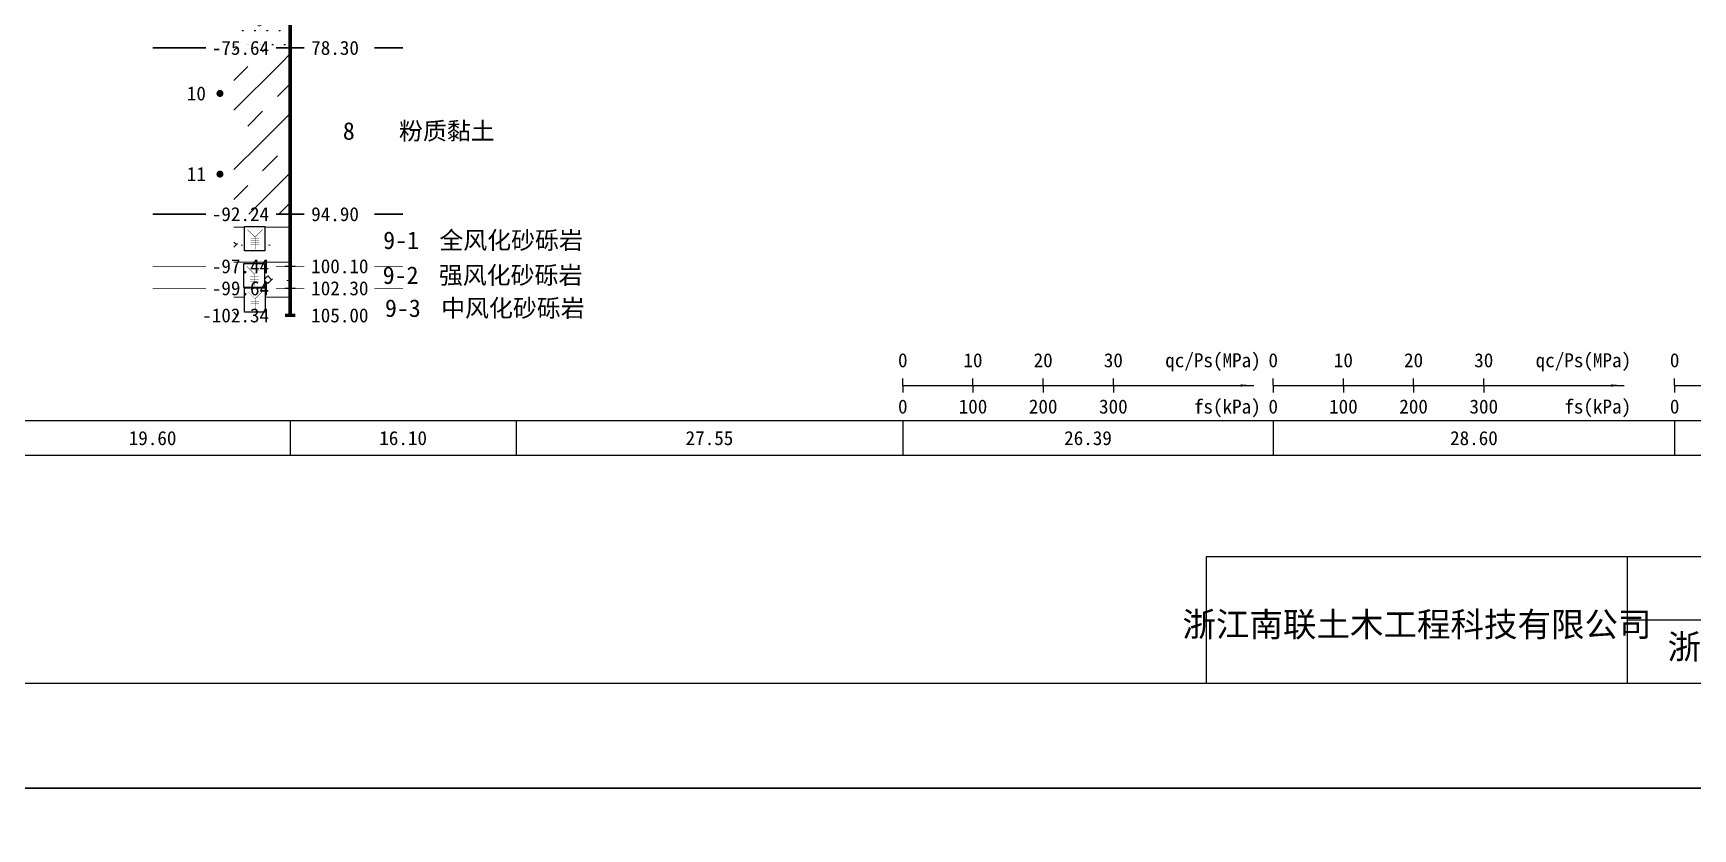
# Model space of a CAD drawing. Extents: x -37 to 3540, y -1485 to 297.
# Drawn here: x 134.6 to 371, y -896.8 to -783.3 of the extents above; entities that cross this region are included whole.
import ezdxf
from ezdxf.enums import TextEntityAlignment as Align

# ---------------------------------------------------------------- set-up
doc = ezdxf.new("R2010")
doc.units = 0
doc.layers.get('0').update_dxf_attribs({"linetype": 'CONTINUOUS'})
for name, color, linetype in [('FRAME', 7, 'CONTINUOUS'), ('HOLE', 41, 'CONTINUOUS'), ('LagendAid', 7, 'CONTINUOUS'), ('LegendAid', 7, 'CONTINUOUS'), ('RULER', 7, 'CONTINUOUS'), ('SAMPLE', 1, 'CONTINUOUS'), ('STRATUM', 241, 'CONTINUOUS')]:
    doc.layers.add(name, color=color, linetype=linetype)
doc.layers.add('HATCH', color=7, linetype='CONTINUOUS', lineweight=13)
doc.styles.add('ST', font='')
doc.styles.get('ST').set_extended_font_data('SimSun')
pattern_1 = [(45, (117.408, -888.5), (-5, 5), [0.8, -6.27107]), (315, (117.408, -888.5), (5, 5), [0.8, -6.27107]), (315, (117.974, -887.934), (5, 5), [0.8, -6.27107]), (45, (117.974, -889.066), (-5, 5), [1, -6.07107]), (0, (117.408, -891), (0, 5), []), (0, (117.408, -888.6), (5.2, 5), [0.2, -3.7])]

# ---------------------------------------------------------------- blocks, each defined once
blk = doc.blocks.new('图签_A3长')
for p, q in [((0, 18), (-380, 18)), ((-380, 18), (-380, 0)), ((-320, 0), (-320, 18)), ((-320, 9), (0, 9)), ((-380, 0), (0, 0))]:
    blk.add_line(p, q)
at = {"style": 'ST'}
for tag, p in [('01＿单位名称', (-349.98, 8.36)), ('02＿工程名称', (-271.3, 5.16)), ('04＿工程编号', (-176.51, 4.65)), ('05＿日期', (-35.59, 4.65)), ('06＿图号', (-11.16, 4.91))]:
    blk.add_attdef(tag, text='', height=3.5, dxfattribs=at).set_placement(p, align=Align.MIDDLE_CENTER)
at = {"style": 'ST', "width": 0.85}
blk.add_attdef('03＿图件名称', text='', height=3, dxfattribs=at).set_placement((-205.49, 5.05), align=Align.MIDDLE_CENTER)
blk = doc.blocks.new('Arrow')
for points in [[(-3.984779, 0.348623), (0, 0), (-3.189535, 0)], [(-3.189535, 0), (0, 0), (-3.984779, -0.348623)]]:
    blk.add_solid(points)
blk = doc.blocks.new('SampleSoilUndisturbed')
at = {"const_width": 0.5}
blk.add_lwpolyline([(-0.25, 0, 1), (0.25, 0, 1)], format="xyb", close=True, dxfattribs=at)
blk = doc.blocks.new('FHt_TFH')
at = {"const_width": 0.1}
for points in [[(0, 0.88), (-2.15, 3.02)], [(-1.23, 0.63), (1.16, 0.63)], [(-1.23, 0), (1.16, 0)], [(0, 0.88), (2.12, 3)], [(0, -2.56), (0, 0.88)], [(-1.23, -0.63), (1.16, -0.63)], [(-1.23, -1.26), (1.16, -1.26)]]:
    blk.add_lwpolyline(points, dxfattribs=at)
at = {"layer": 'LegendAid', "color": 254}
blk.add_lwpolyline([(-2.98, 3.87), (2.83, 3.87), (2.83, -3.05), (-2.98, -3.05)], close=True, dxfattribs=at)
blk = doc.blocks.new('FHt_FH')
at = {"const_width": 0.1}
for points in [[(-0.17, 0.96), (-2.32, 3.1)], [(-1.4, 0.08), (0.99, 0.08)], [(-0.17, 0.96), (1.95, 3.09)], [(-0.17, -2.47), (-0.17, 0.96)], [(-1.4, -0.54), (0.99, -0.54)], [(-1.4, -1.17), (0.99, -1.17)]]:
    blk.add_lwpolyline(points, dxfattribs=at)
at = {"layer": 'LagendAid', "color": 254}
blk.add_lwpolyline([(-3.15, 3.95), (2.66, 3.95), (2.66, -2.96), (-3.15, -2.96)], close=True, dxfattribs=at)
blk = doc.blocks.new('FHt_ZFH')
at = {"const_width": 0.1}
for points in [[(0, 0.88), (-2.15, 3.02)], [(-1.23, 0), (1.16, 0)], [(0, 0.88), (2.12, 3)], [(0, -2.56), (0, 0.88)], [(-1.23, -0.55), (1.16, -0.55)]]:
    blk.add_lwpolyline(points, dxfattribs=at)
at = {"layer": 'LegendAid', "color": 254}
blk.add_lwpolyline([(-3.04, 3.95), (2.93, 3.95), (2.93, -2.94), (-3.04, -2.94)], close=True, dxfattribs=at)

msp = doc.modelspace()

# ---------------------------------------------------------------- hatches: boundary and pattern name
at = {"layer": 'HATCH'}
h = msp.add_hatch(dxfattribs=at)
h.set_pattern_fill('FS', color=142, style=0)
h.set_pattern_definition([(82.875, (116.5736, -892.206), (0.000369, 10.000176), [0.0893, -80.5337]), (143.13, (116.6746, -892.2818), (-29.999964, 20.000054), [0.12627, -49.87373]), (172.875, (116.8518, -892.304), (-70.000246, 9.99966), [0.17857, -80.44443]), (206.565, (117.0302, -892.2147), (-9.9997, -9.99969), [0.19954, -22.16046]), (243.435, (117.1195, -892.0363), (9e-06, -9.9997), [0.19954, -22.16146]), (255.964, (117.2088, -891.679), (-0.0002, -9.9995), [0.36813, -40.86287]), (255.964, (117.5188, -890.439), (-0.0002, -9.9995), [1.2784, -39.9526]), (255.964, (117.5873, -890.165), (-0.0002, -9.9995), [0.28235, -40.94865]), (216.87, (117.7775, -889.9108), (-9.999982, -10.000018), [0.12627, -49.87373]), (243.435, (117.6765, -889.9865), (9e-06, -9.9997), [0.19954, -22.16146]), (206.565, (117.956, -889.8215), (-9.9997, -9.99969), [0.19954, -22.16046]), (172.875, (118.1332, -889.8437), (-70.000246, 9.99966), [0.17857, -80.44443]), (143.13, (118.2342, -889.9194), (-29.999964, 20.000054), [0.12627, -49.87373]), (82.875, (118.2231, -890.008), (0.000369, 10.000176), [0.0893, -80.5337]), (0, (117.078, -890.66), (0, 10), [0.89286, -9.10714]), (0, (117.4332, -891), (1, 2), [0, -1.75]), (0, (117.4082, -890.975), (1, 2), [0, -1.75]), (0, (117.4082, -891), (1, 2), [0, -1.75]), (0, (117.3832, -891), (1, 2), [0, -1.75]), (0, (117.4082, -891.025), (1, 2), [0, -1.75])])
h.paths.add_polyline_path([(171.18, -775.58), (163.18, -775.58), (163.18, -785.44), (171.18, -785.44)])
h.paths.add_polyline_path([(159.11, -786.93), (168.67, -786.93), (168.67, -783.99), (159.11, -783.99)], flags=9)
h.paths.add_polyline_path([(159.11, -777.07), (168.67, -777.07), (168.67, -774.14), (159.11, -774.14)], flags=9)
h = msp.add_hatch(dxfattribs=at)
h.set_pattern_fill('FZNT', color=32, style=0)
h.set_pattern_definition([(45, (117.408, -891), (-4.24264, 4.24264), [10, 0]), (45, (118.469, -894.182), (-2.12132, 6.36396), [3, -3])])
h.paths.add_polyline_path([(171.18, -785.44), (163.18, -785.44), (163.18, -809.15), (171.18, -809.15)])
h.paths.add_polyline_path([(159.11, -810.64), (168.67, -810.64), (168.67, -807.71), (159.11, -807.71)], flags=9)
h.paths.add_polyline_path([(159.11, -786.93), (168.67, -786.93), (168.67, -783.99), (159.11, -783.99)], flags=9)
h = msp.add_hatch(dxfattribs=at)
h.set_pattern_fill('SHALIYAN', color=31, style=0, pattern_type=2)
h.set_pattern_definition(pattern_1)
h.paths.add_polyline_path([(171.18, -809.15), (163.18, -809.15), (163.18, -816.58), (164.61, -816.58), (164.61, -816.18), (167.51, -816.18), (167.51, -816.58), (171.18, -816.58)])
h.paths.add_polyline_path([(167.59, -814.39), (164.69, -814.39), (164.69, -810.93), (167.59, -810.93)], flags=16)
h.paths.add_polyline_path([(159.11, -818.07), (168.67, -818.07), (168.67, -815.14), (159.11, -815.14)], flags=9)
h.paths.add_polyline_path([(159.11, -810.64), (168.67, -810.64), (168.67, -807.71), (159.11, -807.71)], flags=9)
h = msp.add_hatch(dxfattribs=at)
h.set_pattern_fill('SHALIYAN', color=31, style=0, pattern_type=2)
h.set_pattern_definition(pattern_1)
h.paths.add_polyline_path([(171.18, -816.58), (167.51, -816.58), (167.51, -819.63), (164.61, -819.63), (164.61, -816.58), (163.18, -816.58), (163.18, -819.72), (164.66, -819.72), (164.66, -819.68), (167.64, -819.68), (167.64, -819.72), (171.18, -819.72)])
h.paths.add_polyline_path([(159.11, -821.21), (168.67, -821.21), (168.67, -818.28), (159.11, -818.28)], flags=9)
h.paths.add_polyline_path([(159.11, -818.07), (168.67, -818.07), (168.67, -815.14), (159.11, -815.14)], flags=9)
h = msp.add_hatch(dxfattribs=at)
h.set_pattern_fill('SHALIYAN', color=31, style=0, pattern_type=2)
h.set_pattern_definition(pattern_1)
h.paths.add_polyline_path([(171.18, -819.72), (167.64, -819.72), (167.64, -823.12), (164.66, -823.12), (164.66, -819.72), (163.18, -819.72), (163.18, -823.58), (171.18, -823.58)])
h.paths.add_polyline_path([(157.68, -825.07), (168.67, -825.07), (168.67, -822.14), (157.68, -822.14)], flags=9)
h.paths.add_polyline_path([(159.11, -821.21), (168.67, -821.21), (168.67, -818.28), (159.11, -818.28)], flags=9)

# ---------------------------------------------------------------- linework, layer by layer
at = {"layer": 'FRAME', "linetype": 'Continuous'}
msp.add_line((-17.39, -876), (517.41, -876), dxfattribs=at)
at = {"layer": 'FRAME', "color": 245, "linetype": 'Continuous'}
msp.add_line((-37.39, -891), (701.72, -891), dxfattribs=at)
msp.add_lwpolyline([(-37.39, -1188), (382.61, -1188), (382.61, -891), (-37.39, -891)], close=True, dxfattribs=at)
at = {"layer": 'HOLE', "linetype": 'Continuous', "const_width": 0.5}
for points in [[(171.18, -673.58), (171.18, -823.58)], [(170.43, -823.58), (171.93, -823.58)]]:
    msp.add_lwpolyline(points, dxfattribs=at)
at = {"layer": 'HOLE', "linetype": 'Continuous'}
for points in [[(170.43, -785.44), (171.93, -785.44)], [(170.43, -809.15), (171.93, -809.15)], [(170.43, -816.58), (171.93, -816.58)], [(170.43, -819.72), (171.93, -819.72)]]:
    msp.add_lwpolyline(points, dxfattribs=at)
at = {"layer": 'RULER', "linetype": 'Continuous'}
for points in [[(258.48, -833.58), (258.48, -832.58)], [(258.48, -833.58), (308.48, -833.58)], [(258.48, -833.58), (258.48, -834.58)], [(268.48, -833.58), (268.48, -832.58)], [(268.48, -833.58), (268.48, -834.58)], [(278.48, -833.58), (278.48, -832.58)], [(278.48, -833.58), (278.48, -834.58)], [(288.48, -833.58), (288.48, -832.58)], [(288.48, -833.58), (288.48, -834.58)], [(311.26, -833.58), (311.26, -832.58)], [(311.26, -833.58), (361.26, -833.58)], [(311.26, -833.58), (311.26, -834.58)], [(321.26, -833.58), (321.26, -832.58)], [(321.26, -833.58), (321.26, -834.58)], [(331.26, -833.58), (331.26, -832.58)], [(331.26, -833.58), (331.26, -834.58)], [(341.26, -833.58), (341.26, -832.58)], [(341.26, -833.58), (341.26, -834.58)], [(368.46, -833.58), (368.46, -832.58)], [(368.46, -833.58), (418.46, -833.58)], [(368.46, -833.58), (368.46, -834.58)], [(131.98, -838.58), (171.18, -838.58), (171.18, -843.58), (131.98, -843.58)], [(171.18, -838.58), (203.39, -838.58), (203.39, -843.58), (171.18, -843.58)], [(203.39, -838.58), (258.48, -838.58), (258.48, -843.58), (203.39, -843.58)], [(258.48, -838.58), (311.26, -838.58), (311.26, -843.58), (258.48, -843.58)], [(311.26, -838.58), (368.46, -838.58), (368.46, -843.58), (311.26, -843.58)], [(368.46, -838.58), (421.92, -838.58), (421.92, -843.58), (368.46, -843.58)]]:
    msp.add_lwpolyline(points, dxfattribs=at)
at = {"layer": 'STRATUM', "linetype": 'Continuous'}
for points, const_width in [([(151.58, -785.44), (159.18, -785.44)], 0.2), ([(169.18, -785.44), (171.18, -785.44), (173.18, -785.44)], 0.2), ([(183.18, -785.44), (187.28, -785.44)], 0.2), ([(151.58, -809.15), (159.18, -809.15)], 0.2), ([(169.18, -809.15), (171.18, -809.15), (173.18, -809.15)], 0.2), ([(183.18, -809.15), (187.28, -809.15)], 0.2), ([(151.58, -816.58), (159.18, -816.58)], 0.1), ([(169.18, -816.58), (171.18, -816.58), (173.18, -816.58)], 0.1), ([(183.18, -816.58), (187.28, -816.58)], 0.1), ([(151.58, -819.72), (159.18, -819.72)], 0.1), ([(169.18, -819.72), (171.18, -819.72), (173.18, -819.72)], 0.1), ([(183.18, -819.72), (187.28, -819.72)], 0.1)]:
    msp.add_lwpolyline(points, dxfattribs=dict(at, const_width=const_width))

# ---------------------------------------------------------------- block references
at = {"layer": 'FRAME'}
ref = msp.add_blockref('图签_A3长', (681.72, -876), dxfattribs=at)
ref.add_attrib('01＿单位名称', '浙江南联土木工程科技有限公司', dxfattribs={"layer": '0', "height": 3.5, "style": 'ST'}).set_placement((331.74, -867.64), align=Align.MIDDLE_CENTER)
ref.add_attrib('02＿工程名称', '浙江大学医学院附属邵逸夫医院宁波院区', dxfattribs={"layer": '0', "height": 3.5, "style": 'ST'}).set_placement((410.42, -870.84), align=Align.MIDDLE_CENTER)
at = {"layer": 'HATCH', "xscale": 0.5, "yscale": 0.5, "zscale": 0.5}
for name, p in [('FHt_TFH', (166.18, -812.87)), ('FHt_FH', (166.18, -818.15)), ('FHt_ZFH', (166.18, -821.65))]:
    msp.add_blockref(name, p, dxfattribs=at)
at = {"layer": 'RULER', "xscale": 0.5, "yscale": 0.5, "zscale": 0.5}
for p in [(308.48, -833.58), (361.26, -833.58)]:
    msp.add_blockref('Arrow', p, dxfattribs=at)
at = {"layer": 'SAMPLE'}
for p in [(161.18, -791.94), (161.18, -803.44)]:
    msp.add_blockref('SampleSoilUndisturbed', p, dxfattribs=at)

# ---------------------------------------------------------------- texts
at = {"layer": 'HOLE', "style": 'ST'}
for s, p in [('-75.64', (168.18, -785.44)), ('-92.24', (168.18, -809.15)), ('-97.44', (168.18, -816.58)), ('-99.64', (168.18, -819.72)), ('-102.34', (168.18, -823.58))]:
    msp.add_text(s, height=2, dxfattribs=at).set_placement(p, align=Align.MIDDLE_RIGHT)
for s, p in [('78.30', (174.18, -785.44)), ('94.90', (174.18, -809.15)), ('100.10', (174.18, -816.58)), ('102.30', (174.18, -819.72)), ('105.00', (174.18, -823.58))]:
    msp.add_text(s, height=2, dxfattribs=at).set_placement(p, align=Align.MIDDLE_LEFT)
at = {"layer": 'RULER', "style": 'ST'}
for s, p in [('0', (258.48, -831.58)), ('10', (268.48, -831.58)), ('20', (278.48, -831.58)), ('30', (288.48, -831.58)), ('0', (311.26, -831.58)), ('10', (321.26, -831.58)), ('20', (331.26, -831.58)), ('30', (341.26, -831.58)), ('0', (368.46, -831.58))]:
    msp.add_text(s, height=2, dxfattribs=at).set_placement(p, align=Align.BOTTOM_CENTER)
for p in [(309.48, -831.58), (362.26, -831.58)]:
    msp.add_text('qc/Ps(MPa)', height=2, dxfattribs=at).set_placement(p, align=Align.BOTTOM_RIGHT)
for s, p in [('0', (258.48, -835.58)), ('100', (268.48, -835.58)), ('200', (278.48, -835.58)), ('300', (288.48, -835.58)), ('0', (311.26, -835.58)), ('100', (321.26, -835.58)), ('200', (331.26, -835.58)), ('300', (341.26, -835.58)), ('0', (368.46, -835.58))]:
    msp.add_text(s, height=2, dxfattribs=at).set_placement(p, align=Align.TOP_CENTER)
for p in [(309.48, -835.58), (362.26, -835.58)]:
    msp.add_text('fs(kPa)', height=2, dxfattribs=at).set_placement(p, align=Align.TOP_RIGHT)
for s, p in [('19.60', (151.58, -841.08)), ('16.10', (187.28, -841.08)), ('27.55', (230.93, -841.08)), ('26.39', (284.87, -841.08)), ('28.60', (339.86, -841.08))]:
    msp.add_text(s, height=2, dxfattribs=at).set_placement(p, align=Align.MIDDLE_CENTER)
at = {"layer": 'SAMPLE', "style": 'ST'}
for s, p in [('10', (159.18, -791.94)), ('11', (159.18, -803.44))]:
    msp.add_text(s, height=2, dxfattribs=at).set_placement(p, align=Align.MIDDLE_RIGHT)
at = {"layer": 'STRATUM', "style": 'ST'}
for s, p in [('8', (178.69, -797.29)), ('粉质黏土', (186.69, -797.29)), ('9-1', (184.44, -812.87)), ('全风化砂砾岩', (192.44, -812.87)), ('9-2', (184.37, -817.85)), ('强风化砂砾岩', (192.37, -817.85)), ('9-3', (184.69, -822.55)), ('中风化砂砾岩', (192.69, -822.55))]:
    msp.add_text(s, height=2.5, dxfattribs=at).set_placement(p, align=Align.MIDDLE_LEFT)

doc.saveas('drawing.dxf')
